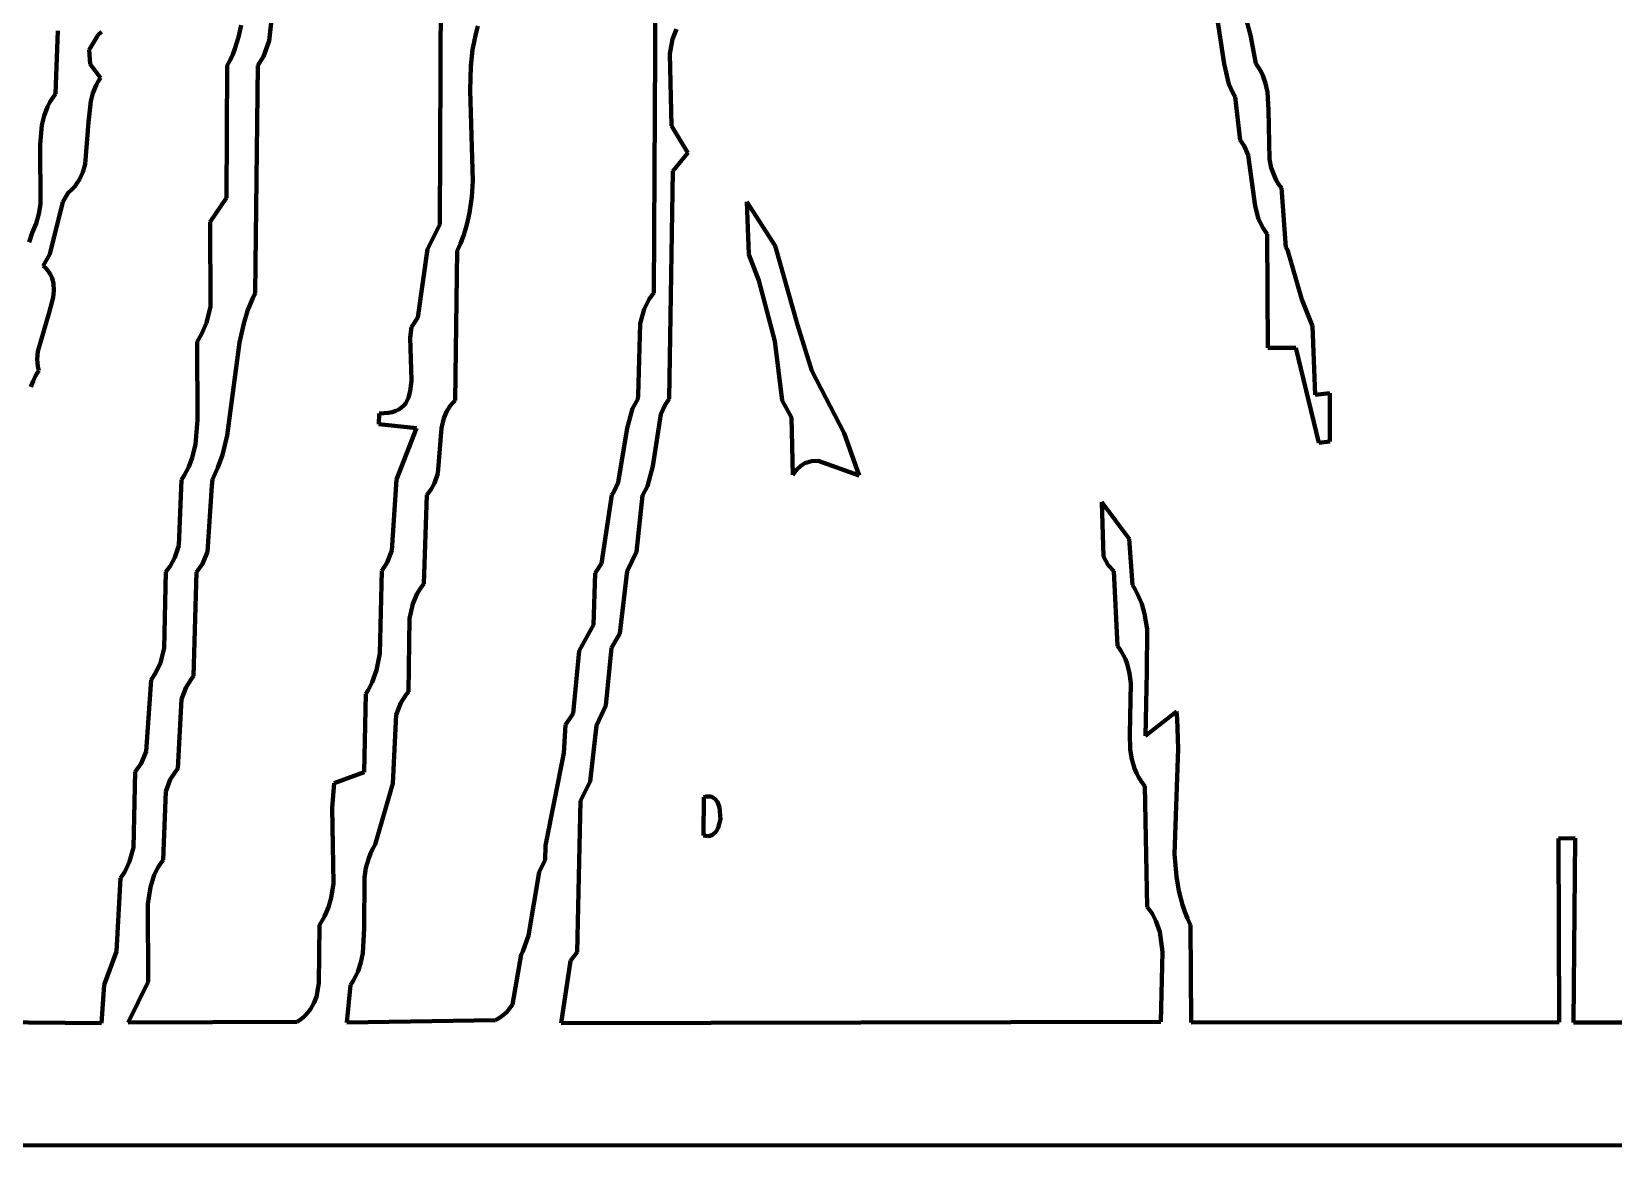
# Model space of a CAD drawing. Header units: millimetres. Extents: x 0 to 6.58, y 0 to 6.88.
# Drawn here: x 4.366 to 5.798, y 0 to 1.009 of the extents above; entities that cross this region are included whole.
import ezdxf

# ---------------------------------------------------------------- set-up
doc = ezdxf.new("R2010")
doc.units = ezdxf.units.MM
doc.layers.add('color#020202ff', color=7, linetype='CONTINUOUS', lineweight=100)
doc.layers.add('color#ffffffff', color=7, linetype='CONTINUOUS', lineweight=100)

msp = doc.modelspace()

# ---------------------------------------------------------------- linework, layer by layer
at = {"layer": 'color#020202ff'}
for p, q in [((4.9317, 1.1583), (4.9294, 0.7721)), ((4.581, 1.0004), (4.5877, 1.0612)), ((4.7367, 1.0691), (4.7356, 0.8342)), ((5.4697, 1.0055), (5.4546, 1.062)), ((5.4393, 1.0234), (5.4459, 0.9797)), ((4.3896, 1.0095), (4.3873, 0.9524)), ((4.418, 0.9923), (4.4261, 1.0057)), ((4.4261, 1.0057), (4.429, 1.0087)), ((4.5533, 1.0038), (4.55, 0.9933)), ((4.5555, 1.0146), (4.5533, 1.0038)), ((4.7665, 0.9995), (4.7681, 1.0067)), ((4.7681, 1.0067), (4.7701, 1.0138)), ((4.9463, 1.0018), (4.95, 1.011)), ((5.4747, 0.9798), (5.4697, 1.0055)), ((4.4188, 0.9793), (4.418, 0.9923)), ((4.55, 0.9933), (4.548, 0.9881)), ((4.5759, 0.9861), (4.581, 1.0004)), ((4.7636, 0.9776), (4.7652, 0.9922)), ((4.7652, 0.9922), (4.7665, 0.9995)), ((4.9439, 0.9887), (4.9463, 1.0018)), ((4.9454, 0.9235), (4.9439, 0.9887)), ((4.4283, 0.9668), (4.4188, 0.9793)), ((4.543, 0.978), (4.5422, 0.8583)), ((4.5456, 0.983), (4.543, 0.978)), ((4.548, 0.9881), (4.5456, 0.983)), ((4.5684, 0.772), (4.5708, 0.9782)), ((4.5708, 0.9782), (4.5759, 0.9861)), ((4.7629, 0.9554), (4.7636, 0.9776)), ((5.4459, 0.9797), (5.4501, 0.9612)), ((5.4771, 0.9763), (5.4747, 0.9798)), ((5.4792, 0.9728), (5.4771, 0.9763)), ((4.4213, 0.9531), (4.4242, 0.9601)), ((4.4242, 0.9601), (4.4261, 0.9635)), ((4.4261, 0.9635), (4.4283, 0.9668)), ((5.4501, 0.9612), (5.4541, 0.9526)), ((5.4809, 0.9691), (5.4792, 0.9728)), ((5.4835, 0.9617), (5.4809, 0.9691)), ((5.4851, 0.9539), (5.4835, 0.9617)), ((4.3846, 0.9486), (4.3822, 0.9447)), ((4.3873, 0.9524), (4.3846, 0.9486)), ((4.4173, 0.9267), (4.4193, 0.9458)), ((4.4193, 0.9458), (4.4213, 0.9531)), ((4.7654, 0.8736), (4.7629, 0.9554)), ((5.4541, 0.9526), (5.4559, 0.9498)), ((5.4559, 0.9498), (5.4605, 0.9105)), ((5.4862, 0.9379), (5.4851, 0.9539)), ((4.3772, 0.9325), (4.3752, 0.9241)), ((4.3802, 0.9407), (4.3772, 0.9325)), ((4.3822, 0.9447), (4.3802, 0.9407)), ((5.4869, 0.8931), (5.4862, 0.9379)), ((4.3752, 0.9241), (4.3736, 0.9066)), ((4.4143, 0.8887), (4.4173, 0.9267)), ((4.9602, 0.8991), (4.9454, 0.9235)), ((4.3736, 0.9066), (4.3737, 0.8524)), ((5.4605, 0.9105), (5.4641, 0.9052)), ((5.4641, 0.9052), (5.4678, 0.8968)), ((4.4122, 0.8816), (4.4143, 0.8887)), ((4.9466, 0.8825), (4.9602, 0.8991)), ((5.4678, 0.8968), (5.474, 0.8507)), ((5.4886, 0.8853), (5.4869, 0.8931)), ((4.4071, 0.8717), (4.4091, 0.8749)), ((4.4091, 0.8749), (4.4122, 0.8816)), ((4.9433, 0.6762), (4.9466, 0.8825)), ((5.4914, 0.8779), (5.4886, 0.8853)), ((5.4932, 0.8742), (5.4914, 0.8779)), ((5.4953, 0.8707), (5.4932, 0.8742)), ((4.394, 0.8545), (4.399, 0.8627)), ((4.399, 0.8627), (4.4021, 0.8656)), ((4.4021, 0.8656), (4.4048, 0.8686)), ((4.4048, 0.8686), (4.4071, 0.8717)), ((4.7644, 0.859), (4.7654, 0.8736)), ((5.4978, 0.8673), (5.4953, 0.8707)), ((5.5019, 0.8133), (5.4978, 0.8673)), ((4.3737, 0.8524), (4.3722, 0.8436)), ((4.3824, 0.8072), (4.394, 0.8545)), ((4.5422, 0.8583), (4.5274, 0.8366)), ((4.7624, 0.8447), (4.7644, 0.859)), ((5.0136, 0.8545), (5.0155, 0.8068)), ((5.0392, 0.8147), (5.0136, 0.8545)), ((5.474, 0.8507), (5.4771, 0.8389)), ((4.3698, 0.835), (4.3682, 0.8307)), ((4.3722, 0.8436), (4.3698, 0.835)), ((4.5274, 0.8366), (4.5278, 0.7598)), ((4.7356, 0.8342), (4.7243, 0.8116)), ((4.7591, 0.8306), (4.7609, 0.8376)), ((4.7609, 0.8376), (4.7624, 0.8447)), ((5.4771, 0.8389), (5.4812, 0.8306)), ((4.3663, 0.8266), (4.3637, 0.818)), ((4.3682, 0.8307), (4.3663, 0.8266)), ((4.7511, 0.8102), (4.7542, 0.8169)), ((4.7542, 0.8169), (4.7569, 0.8237)), ((4.7569, 0.8237), (4.7591, 0.8306)), ((5.4812, 0.8306), (5.485, 0.8254)), ((5.485, 0.8254), (5.4855, 0.7222)), ((4.3763, 0.7965), (4.3824, 0.8072)), ((4.7243, 0.8116), (4.7156, 0.7499)), ((4.7493, 0.6747), (4.7511, 0.8102)), ((5.0155, 0.8068), (5.0245, 0.7834)), ((5.0594, 0.7433), (5.0392, 0.8147)), ((5.5034, 0.8111), (5.5019, 0.8133)), ((5.5163, 0.7661), (5.5034, 0.8111)), ((4.3789, 0.7941), (4.3763, 0.7965)), ((4.3811, 0.7915), (4.3789, 0.7941)), ((4.3828, 0.7889), (4.3811, 0.7915)), ((4.3841, 0.7861), (4.3828, 0.7889)), ((4.3851, 0.7833), (4.3841, 0.7861)), ((4.3857, 0.7803), (4.3851, 0.7833)), ((4.3853, 0.7678), (4.386, 0.7742)), ((4.386, 0.7742), (4.3857, 0.7803)), ((5.0245, 0.7834), (5.039, 0.7285)), ((4.3817, 0.7543), (4.3853, 0.7678)), ((4.5278, 0.7598), (4.5243, 0.7451)), ((4.5614, 0.7558), (4.5658, 0.7667)), ((4.5658, 0.7667), (4.5684, 0.772)), ((4.9252, 0.7664), (4.9206, 0.7573)), ((4.9294, 0.7721), (4.9252, 0.7664)), ((5.526, 0.7419), (5.5163, 0.7661)), ((4.3713, 0.719), (4.3817, 0.7543)), ((4.5243, 0.7451), (4.5198, 0.7346)), ((4.5579, 0.7445), (4.5614, 0.7558)), ((4.7156, 0.7499), (4.7099, 0.7412)), ((4.9206, 0.7573), (4.917, 0.7444)), ((4.5198, 0.7346), (4.5157, 0.7279)), ((4.5541, 0.7271), (4.5579, 0.7445)), ((4.7099, 0.7412), (4.7087, 0.7318)), ((4.7087, 0.7318), (4.7099, 0.6927)), ((4.917, 0.7444), (4.9153, 0.6792)), ((5.0724, 0.7015), (5.0594, 0.7433)), ((5.5284, 0.6798), (5.526, 0.7419)), ((4.3708, 0.712), (4.3713, 0.719)), ((4.5157, 0.7279), (4.5159, 0.6569)), ((4.543, 0.6428), (4.5541, 0.7271)), ((5.039, 0.7285), (5.0457, 0.6746)), ((5.4855, 0.7222), (5.5109, 0.7222)), ((5.5109, 0.7222), (5.5316, 0.6363)), ((4.3714, 0.7053), (4.3708, 0.712)), ((4.3722, 0.7019), (4.3714, 0.7053)), ((4.3652, 0.687), (4.3671, 0.6921)), ((4.3671, 0.6921), (4.3694, 0.697)), ((4.3694, 0.697), (4.3722, 0.7019)), ((4.7099, 0.6927), (4.7088, 0.683)), ((5.1019, 0.645), (5.0724, 0.7015)), ((4.706, 0.6747), (4.7046, 0.6723)), ((4.7072, 0.6773), (4.706, 0.6747)), ((4.7088, 0.683), (4.7072, 0.6773)), ((4.7469, 0.6722), (4.7493, 0.6747)), ((4.9148, 0.6758), (4.9101, 0.6675)), ((4.9153, 0.6792), (4.9148, 0.6758)), ((4.9397, 0.6708), (4.9433, 0.6762)), ((5.0457, 0.6746), (5.0541, 0.6592)), ((5.5417, 0.6813), (5.5284, 0.6798)), ((5.5417, 0.6376), (5.5417, 0.6813)), ((4.6806, 0.663), (4.6804, 0.6532)), ((4.685, 0.6631), (4.6806, 0.663)), ((4.689, 0.6635), (4.685, 0.6631)), ((4.6925, 0.6642), (4.689, 0.6635)), ((4.6957, 0.6652), (4.6925, 0.6642)), ((4.6984, 0.6666), (4.6957, 0.6652)), ((4.7008, 0.6682), (4.6984, 0.6666)), ((4.7029, 0.6702), (4.7008, 0.6682)), ((4.7046, 0.6723), (4.7029, 0.6702)), ((4.7393, 0.6587), (4.7416, 0.6644)), ((4.7416, 0.6644), (4.7449, 0.6697)), ((4.7449, 0.6697), (4.7469, 0.6722)), ((4.9101, 0.6675), (4.9051, 0.6496)), ((4.9286, 0.6152), (4.9357, 0.6622)), ((4.9357, 0.6622), (4.9397, 0.6708)), ((5.0541, 0.6592), (5.0554, 0.6073)), ((4.5159, 0.6569), (4.5141, 0.6352)), ((4.6804, 0.6532), (4.7143, 0.6496)), ((4.7143, 0.6496), (4.6962, 0.603)), ((4.7337, 0.6086), (4.7372, 0.6497)), ((4.7372, 0.6497), (4.7393, 0.6587)), ((4.9051, 0.6496), (4.8972, 0.6004)), ((5.1153, 0.6067), (5.1019, 0.645)), ((4.5141, 0.6352), (4.5111, 0.6226)), ((4.5386, 0.6253), (4.543, 0.6428)), ((5.5316, 0.6363), (5.5417, 0.6376)), ((4.5111, 0.6226), (4.5081, 0.6146)), ((4.5346, 0.614), (4.5386, 0.6253)), ((5.0624, 0.6155), (5.0662, 0.6179)), ((5.0662, 0.6179), (5.0721, 0.6198)), ((5.0721, 0.6198), (5.0783, 0.6199)), ((5.0783, 0.6199), (5.1153, 0.6067)), ((4.5015, 0.6029), (4.4992, 0.5434)), ((4.504, 0.6067), (4.5015, 0.6029)), ((4.5081, 0.6146), (4.504, 0.6067)), ((4.5289, 0.5973), (4.5295, 0.6031)), ((4.5295, 0.6031), (4.5346, 0.614)), ((4.6962, 0.603), (4.6922, 0.5388)), ((4.7308, 0.5997), (4.7337, 0.6086)), ((4.9236, 0.597), (4.9286, 0.6152)), ((5.0554, 0.6073), (5.0571, 0.6098)), ((5.0571, 0.6098), (5.0588, 0.612)), ((5.0588, 0.612), (5.0624, 0.6155)), ((4.5252, 0.5375), (4.5289, 0.5973)), ((4.721, 0.5087), (4.7238, 0.589)), ((4.7238, 0.589), (4.7278, 0.5942)), ((4.7278, 0.5942), (4.7308, 0.5997)), ((4.8913, 0.5892), (4.8819, 0.5271)), ((4.8931, 0.5919), (4.8913, 0.5892)), ((4.8972, 0.6004), (4.8931, 0.5919)), ((4.9138, 0.5376), (4.919, 0.5885)), ((4.919, 0.5885), (4.9236, 0.597)), ((5.3599, 0.5492), (5.335, 0.5827)), ((5.335, 0.5827), (5.3366, 0.5333)), ((5.3628, 0.5077), (5.3599, 0.5492)), ((4.4956, 0.5323), (4.4912, 0.5245)), ((4.4992, 0.5434), (4.4956, 0.5323)), ((4.5205, 0.5266), (4.5252, 0.5375)), ((4.6922, 0.5388), (4.6879, 0.528)), ((4.9052, 0.52), (4.9138, 0.5376)), ((5.3366, 0.5333), (5.3409, 0.5254)), ((4.4873, 0.5196), (4.486, 0.4502)), ((4.4912, 0.5245), (4.4873, 0.5196)), ((4.5125, 0.4251), (4.515, 0.5191)), ((4.515, 0.5191), (4.5205, 0.5266)), ((4.6829, 0.5204), (4.6811, 0.4455)), ((4.6879, 0.528), (4.6829, 0.5204)), ((4.8762, 0.5183), (4.8747, 0.4714)), ((4.8819, 0.5271), (4.8762, 0.5183)), ((4.8986, 0.4635), (4.9052, 0.52)), ((5.3409, 0.5254), (5.346, 0.5201)), ((5.346, 0.5201), (5.3494, 0.4523)), ((4.715, 0.4998), (4.7188, 0.5058)), ((4.7188, 0.5058), (4.721, 0.5087)), ((5.3654, 0.5035), (5.3628, 0.5077)), ((5.3676, 0.4992), (5.3654, 0.5035)), ((4.708, 0.4772), (4.711, 0.4904)), ((4.711, 0.4904), (4.715, 0.4998)), ((5.3713, 0.4905), (5.3676, 0.4992)), ((5.3739, 0.4815), (5.3713, 0.4905)), ((4.7071, 0.4109), (4.708, 0.4772)), ((5.3761, 0.4676), (5.3739, 0.4815)), ((4.8747, 0.4714), (4.8617, 0.4479)), ((4.891, 0.4505), (4.8986, 0.4635)), ((5.376, 0.429), (5.3761, 0.4676)), ((4.486, 0.4502), (4.4825, 0.4371)), ((4.6811, 0.4455), (4.6782, 0.4303)), ((4.8617, 0.4479), (4.8563, 0.3912)), ((4.8858, 0.3985), (4.891, 0.4505)), ((5.3494, 0.4523), (5.3521, 0.4484)), ((5.3521, 0.4484), (5.3545, 0.4444)), ((5.3545, 0.4444), (5.3565, 0.4403)), ((4.4825, 0.4371), (4.4781, 0.4277)), ((4.6782, 0.4303), (4.6743, 0.4194)), ((5.3565, 0.4403), (5.3581, 0.4361)), ((5.3581, 0.4361), (5.3603, 0.4275)), ((4.4742, 0.4217), (4.4696, 0.3566)), ((4.4781, 0.4277), (4.4742, 0.4217)), ((4.5057, 0.4149), (4.5105, 0.4226)), ((4.5105, 0.4226), (4.5125, 0.4251)), ((4.6743, 0.4194), (4.6706, 0.4124)), ((5.3603, 0.4275), (5.3615, 0.4185)), ((5.3615, 0.4185), (5.3604, 0.3723)), ((5.3747, 0.371), (5.376, 0.429)), ((4.4983, 0.3414), (4.5015, 0.404)), ((4.5015, 0.404), (4.5057, 0.4149)), ((4.6684, 0.409), (4.6669, 0.3379)), ((4.6706, 0.4124), (4.6684, 0.409)), ((4.7002, 0.4008), (4.7051, 0.4085)), ((4.7051, 0.4085), (4.7071, 0.4109)), ((4.6931, 0.3277), (4.696, 0.39)), ((4.696, 0.39), (4.7002, 0.4008)), ((4.8563, 0.3912), (4.8495, 0.3809)), ((4.8773, 0.3804), (4.8858, 0.3985)), ((5.4028, 0.3929), (5.3747, 0.371)), ((5.4035, 0.3863), (5.4028, 0.3929)), ((4.8495, 0.3809), (4.848, 0.3552)), ((4.8717, 0.3295), (4.8773, 0.3804)), ((5.4043, 0.3594), (5.4035, 0.3863)), ((5.3604, 0.3723), (5.3609, 0.3586)), ((5.3609, 0.3586), (5.3623, 0.3498)), ((5.401, 0.2636), (5.4043, 0.3594)), ((4.4649, 0.3458), (4.4595, 0.3382)), ((4.4696, 0.3566), (4.4649, 0.3458)), ((4.848, 0.3552), (4.8313, 0.2716)), ((5.3623, 0.3498), (5.3634, 0.3455)), ((5.3634, 0.3455), (5.3647, 0.3413)), ((4.4595, 0.3382), (4.458, 0.2699)), ((4.4874, 0.3205), (4.4914, 0.3313)), ((4.4914, 0.3313), (4.4963, 0.3389)), ((4.4963, 0.3389), (4.4983, 0.3414)), ((4.6669, 0.3379), (4.6399, 0.3282)), ((5.3647, 0.3413), (5.3665, 0.3372)), ((5.3665, 0.3372), (5.3686, 0.3332)), ((5.3686, 0.3332), (5.3711, 0.3292)), ((4.4849, 0.2585), (4.4874, 0.3205)), ((4.6399, 0.3282), (4.6381, 0.3058)), ((4.6771, 0.2725), (4.6931, 0.3277)), ((4.8628, 0.312), (4.8717, 0.3295)), ((4.9747, 0.3153), (4.9745, 0.2806)), ((4.9767, 0.3159), (4.9747, 0.3153)), ((4.9786, 0.3161), (4.9767, 0.3159)), ((4.9804, 0.316), (4.9786, 0.3161)), ((4.982, 0.3156), (4.9804, 0.316)), ((4.9847, 0.3139), (4.982, 0.3156)), ((5.3711, 0.3292), (5.374, 0.3254)), ((5.374, 0.3254), (5.3762, 0.2161)), ((4.6381, 0.3058), (4.6393, 0.2373)), ((4.8598, 0.1749), (4.8628, 0.312)), ((4.9869, 0.3112), (4.9847, 0.3139)), ((4.989, 0.3059), (4.9869, 0.3112)), ((4.9897, 0.2955), (4.989, 0.3059)), ((4.9857, 0.2843), (4.9876, 0.2875)), ((4.9876, 0.2875), (4.9897, 0.2955)), ((4.6747, 0.2684), (4.6771, 0.2725)), ((4.9745, 0.2806), (4.9765, 0.2802)), ((4.9765, 0.2802), (4.9784, 0.2801)), ((4.9784, 0.2801), (4.9802, 0.2804)), ((4.9802, 0.2804), (4.9818, 0.281)), ((4.9818, 0.281), (4.9832, 0.2819)), ((4.9832, 0.2819), (4.9857, 0.2843)), ((5.7638, 0.2783), (5.7487, 0.278)), ((5.7487, 0.278), (5.7493, 0.1116)), ((5.7624, 0.1113), (5.7638, 0.2783)), ((4.458, 0.2699), (4.4546, 0.257)), ((4.4804, 0.2519), (4.4849, 0.2585)), ((4.6686, 0.2514), (4.6711, 0.2601)), ((4.6711, 0.2601), (4.6728, 0.2643)), ((4.6728, 0.2643), (4.6747, 0.2684)), ((4.831, 0.2587), (4.8254, 0.2475)), ((4.8313, 0.2716), (4.831, 0.2587)), ((5.4027, 0.2436), (5.401, 0.2636)), ((4.4502, 0.2478), (4.4462, 0.242)), ((4.4546, 0.257), (4.4502, 0.2478)), ((4.4734, 0.234), (4.4769, 0.2449)), ((4.4769, 0.2449), (4.4804, 0.2519)), ((4.6672, 0.2426), (4.6686, 0.2514)), ((4.8254, 0.2475), (4.8158, 0.1901)), ((5.4049, 0.2306), (5.4027, 0.2436)), ((4.4462, 0.242), (4.4426, 0.1756)), ((4.4711, 0.2189), (4.4734, 0.234)), ((4.6393, 0.2373), (4.6371, 0.2242)), ((4.6671, 0.1967), (4.6672, 0.2426)), ((5.4082, 0.2179), (5.4049, 0.2306)), ((4.4715, 0.1481), (4.4711, 0.2189)), ((4.6346, 0.2157), (4.6311, 0.2074)), ((4.6371, 0.2242), (4.6346, 0.2157)), ((5.3762, 0.2161), (5.3806, 0.2099)), ((5.4104, 0.2116), (5.4082, 0.2179)), ((4.6311, 0.2074), (4.6266, 0.1994)), ((5.3806, 0.2099), (5.3841, 0.2034)), ((5.3841, 0.2034), (5.3876, 0.1933)), ((5.4128, 0.2055), (5.4104, 0.2116)), ((5.4156, 0.1994), (5.4128, 0.2055)), ((4.6266, 0.1994), (4.626, 0.1468)), ((4.6658, 0.1742), (4.6671, 0.1967)), ((4.8158, 0.1901), (4.8108, 0.1756)), ((5.3876, 0.1933), (5.3901, 0.1753)), ((5.4161, 0.1112), (5.4156, 0.1994)), ((4.4426, 0.1756), (4.4314, 0.1455)), ((4.664, 0.1655), (4.6658, 0.1742)), ((4.8093, 0.1728), (4.8013, 0.1277)), ((4.8108, 0.1756), (4.8093, 0.1728)), ((4.854, 0.1672), (4.8598, 0.1749)), ((5.3901, 0.1753), (5.3886, 0.112)), ((4.6612, 0.1571), (4.664, 0.1655)), ((4.8453, 0.1107), (4.854, 0.1672)), ((4.4314, 0.1455), (4.429, 0.1108)), ((4.4533, 0.1114), (4.4715, 0.1481)), ((4.626, 0.1468), (4.6237, 0.1344)), ((4.6512, 0.1114), (4.6545, 0.1452)), ((4.6545, 0.1452), (4.6571, 0.1491)), ((4.6571, 0.1491), (4.6593, 0.153)), ((4.6593, 0.153), (4.6612, 0.1571)), ((4.6237, 0.1344), (4.6215, 0.1287)), ((4.612, 0.1161), (4.6092, 0.1139)), ((4.6144, 0.1184), (4.612, 0.1161)), ((4.6185, 0.1233), (4.6144, 0.1184)), ((4.6215, 0.1287), (4.6185, 0.1233)), ((4.7906, 0.116), (4.7861, 0.1135)), ((4.7961, 0.1205), (4.7906, 0.116)), ((4.8013, 0.1277), (4.7961, 0.1205)), ((4.429, 0.1108), (4.2923, 0.1117)), ((4.6062, 0.1119), (4.4533, 0.1114)), ((4.6092, 0.1139), (4.6062, 0.1119)), ((4.7861, 0.1135), (4.6512, 0.1114)), ((5.3886, 0.112), (4.8453, 0.1107)), ((5.7493, 0.1116), (5.4161, 0.1112)), ((6.0028, 0.1108), (5.7624, 0.1113))]:
    msp.add_line(p, q, dxfattribs=at)
at = {"layer": 'color#ffffffff'}
for p, q in [((4.9294, 0.7721), (4.9317, 1.1583)), ((4.5877, 1.0612), (4.581, 1.0004)), ((4.7356, 0.8342), (4.7367, 1.0691)), ((5.4546, 1.062), (5.4697, 1.0055)), ((5.4459, 0.9797), (5.4393, 1.0234)), ((4.3873, 0.9524), (4.3896, 1.0095)), ((4.4261, 1.0057), (4.418, 0.9923)), ((4.429, 1.0087), (4.4261, 1.0057)), ((4.55, 0.9933), (4.5533, 1.0038)), ((4.5533, 1.0038), (4.5555, 1.0146)), ((4.7681, 1.0067), (4.7665, 0.9995)), ((4.7701, 1.0138), (4.7681, 1.0067)), ((4.95, 1.011), (4.9463, 1.0018)), ((5.4697, 1.0055), (5.4747, 0.9798)), ((4.418, 0.9923), (4.4188, 0.9793)), ((4.548, 0.9881), (4.55, 0.9933)), ((4.581, 1.0004), (4.5759, 0.9861)), ((4.7652, 0.9922), (4.7636, 0.9776)), ((4.7665, 0.9995), (4.7652, 0.9922)), ((4.9463, 1.0018), (4.9439, 0.9887)), ((4.9439, 0.9887), (4.9454, 0.9235)), ((4.4188, 0.9793), (4.4283, 0.9668)), ((4.5422, 0.8583), (4.543, 0.978)), ((4.543, 0.978), (4.5456, 0.983)), ((4.5456, 0.983), (4.548, 0.9881)), ((4.5708, 0.9782), (4.5684, 0.772)), ((4.5759, 0.9861), (4.5708, 0.9782)), ((4.7636, 0.9776), (4.7629, 0.9554)), ((5.4501, 0.9612), (5.4459, 0.9797)), ((5.4747, 0.9798), (5.4771, 0.9763)), ((5.4771, 0.9763), (5.4792, 0.9728)), ((4.4242, 0.9601), (4.4213, 0.9531)), ((4.4261, 0.9635), (4.4242, 0.9601)), ((4.4283, 0.9668), (4.4261, 0.9635)), ((5.4541, 0.9526), (5.4501, 0.9612)), ((5.4792, 0.9728), (5.4809, 0.9691)), ((5.4809, 0.9691), (5.4835, 0.9617)), ((5.4835, 0.9617), (5.4851, 0.9539)), ((4.3822, 0.9447), (4.3846, 0.9486)), ((4.3846, 0.9486), (4.3873, 0.9524)), ((4.4193, 0.9458), (4.4173, 0.9267)), ((4.4213, 0.9531), (4.4193, 0.9458)), ((4.7629, 0.9554), (4.7654, 0.8736)), ((5.4559, 0.9498), (5.4541, 0.9526)), ((5.4605, 0.9105), (5.4559, 0.9498)), ((5.4851, 0.9539), (5.4862, 0.9379)), ((4.3752, 0.9241), (4.3772, 0.9325)), ((4.3772, 0.9325), (4.3802, 0.9407)), ((4.3802, 0.9407), (4.3822, 0.9447)), ((5.4862, 0.9379), (5.4869, 0.8931)), ((4.3736, 0.9066), (4.3752, 0.9241)), ((4.4173, 0.9267), (4.4143, 0.8887)), ((4.9454, 0.9235), (4.9602, 0.8991)), ((4.3737, 0.8524), (4.3736, 0.9066)), ((5.4641, 0.9052), (5.4605, 0.9105)), ((5.4678, 0.8968), (5.4641, 0.9052)), ((4.4143, 0.8887), (4.4122, 0.8816)), ((4.9602, 0.8991), (4.9466, 0.8825)), ((5.474, 0.8507), (5.4678, 0.8968)), ((5.4869, 0.8931), (5.4886, 0.8853)), ((4.4091, 0.8749), (4.4071, 0.8717)), ((4.4122, 0.8816), (4.4091, 0.8749)), ((4.9466, 0.8825), (4.9433, 0.6762)), ((5.4886, 0.8853), (5.4914, 0.8779)), ((5.4914, 0.8779), (5.4932, 0.8742)), ((5.4932, 0.8742), (5.4953, 0.8707)), ((4.399, 0.8627), (4.394, 0.8545)), ((4.4021, 0.8656), (4.399, 0.8627)), ((4.4048, 0.8686), (4.4021, 0.8656)), ((4.4071, 0.8717), (4.4048, 0.8686)), ((4.7654, 0.8736), (4.7644, 0.859)), ((5.4953, 0.8707), (5.4978, 0.8673)), ((5.4978, 0.8673), (5.5019, 0.8133)), ((4.3722, 0.8436), (4.3737, 0.8524)), ((4.394, 0.8545), (4.3824, 0.8072)), ((4.5274, 0.8366), (4.5422, 0.8583)), ((4.7644, 0.859), (4.7624, 0.8447)), ((5.0136, 0.8545), (5.0392, 0.8147)), ((5.0155, 0.8068), (5.0136, 0.8545)), ((5.4771, 0.8389), (5.474, 0.8507)), ((4.3682, 0.8307), (4.3698, 0.835)), ((4.3698, 0.835), (4.3722, 0.8436)), ((4.5278, 0.7598), (4.5274, 0.8366)), ((4.7243, 0.8116), (4.7356, 0.8342)), ((4.7609, 0.8376), (4.7591, 0.8306)), ((4.7624, 0.8447), (4.7609, 0.8376)), ((5.4812, 0.8306), (5.4771, 0.8389)), ((4.3637, 0.818), (4.3663, 0.8266)), ((4.3663, 0.8266), (4.3682, 0.8307)), ((4.7542, 0.8169), (4.7511, 0.8102)), ((4.7569, 0.8237), (4.7542, 0.8169)), ((4.7591, 0.8306), (4.7569, 0.8237)), ((5.485, 0.8254), (5.4812, 0.8306)), ((5.4855, 0.7222), (5.485, 0.8254)), ((4.3824, 0.8072), (4.3763, 0.7965)), ((4.7156, 0.7499), (4.7243, 0.8116)), ((4.7511, 0.8102), (4.7493, 0.6747)), ((5.0245, 0.7834), (5.0155, 0.8068)), ((5.0392, 0.8147), (5.0594, 0.7433)), ((5.5019, 0.8133), (5.5034, 0.8111)), ((5.5034, 0.8111), (5.5163, 0.7661)), ((4.3763, 0.7965), (4.3789, 0.7941)), ((4.3789, 0.7941), (4.3811, 0.7915)), ((4.3811, 0.7915), (4.3828, 0.7889)), ((4.3828, 0.7889), (4.3841, 0.7861)), ((4.3841, 0.7861), (4.3851, 0.7833)), ((4.3851, 0.7833), (4.3857, 0.7803)), ((4.386, 0.7742), (4.3853, 0.7678)), ((4.3857, 0.7803), (4.386, 0.7742)), ((5.039, 0.7285), (5.0245, 0.7834)), ((4.3853, 0.7678), (4.3817, 0.7543)), ((4.5243, 0.7451), (4.5278, 0.7598)), ((4.5658, 0.7667), (4.5614, 0.7558)), ((4.5684, 0.772), (4.5658, 0.7667)), ((4.9206, 0.7573), (4.9252, 0.7664)), ((4.9252, 0.7664), (4.9294, 0.7721)), ((5.5163, 0.7661), (5.526, 0.7419)), ((4.3817, 0.7543), (4.3713, 0.719)), ((4.5198, 0.7346), (4.5243, 0.7451)), ((4.5614, 0.7558), (4.5579, 0.7445)), ((4.7099, 0.7412), (4.7156, 0.7499)), ((4.917, 0.7444), (4.9206, 0.7573)), ((4.5157, 0.7279), (4.5198, 0.7346)), ((4.5579, 0.7445), (4.5541, 0.7271)), ((4.7087, 0.7318), (4.7099, 0.7412)), ((4.7099, 0.6927), (4.7087, 0.7318)), ((4.9153, 0.6792), (4.917, 0.7444)), ((5.0594, 0.7433), (5.0724, 0.7015)), ((5.526, 0.7419), (5.5284, 0.6798)), ((4.3713, 0.719), (4.3708, 0.712)), ((4.5159, 0.6569), (4.5157, 0.7279)), ((4.5541, 0.7271), (4.543, 0.6428)), ((5.0457, 0.6746), (5.039, 0.7285)), ((5.5109, 0.7222), (5.4855, 0.7222)), ((5.5316, 0.6363), (5.5109, 0.7222)), ((4.3708, 0.712), (4.3714, 0.7053)), ((4.3714, 0.7053), (4.3722, 0.7019)), ((4.3671, 0.6921), (4.3652, 0.687)), ((4.3694, 0.697), (4.3671, 0.6921)), ((4.3722, 0.7019), (4.3694, 0.697)), ((4.7088, 0.683), (4.7099, 0.6927)), ((5.0724, 0.7015), (5.1019, 0.645)), ((4.7046, 0.6723), (4.706, 0.6747)), ((4.706, 0.6747), (4.7072, 0.6773)), ((4.7072, 0.6773), (4.7088, 0.683)), ((4.7493, 0.6747), (4.7469, 0.6722)), ((4.9101, 0.6675), (4.9148, 0.6758)), ((4.9148, 0.6758), (4.9153, 0.6792)), ((4.9433, 0.6762), (4.9397, 0.6708)), ((5.0541, 0.6592), (5.0457, 0.6746)), ((5.5284, 0.6798), (5.5417, 0.6813)), ((5.5417, 0.6813), (5.5417, 0.6376)), ((4.6804, 0.6532), (4.6806, 0.663)), ((4.6806, 0.663), (4.685, 0.6631)), ((4.685, 0.6631), (4.689, 0.6635)), ((4.689, 0.6635), (4.6925, 0.6642)), ((4.6925, 0.6642), (4.6957, 0.6652)), ((4.6957, 0.6652), (4.6984, 0.6666)), ((4.6984, 0.6666), (4.7008, 0.6682)), ((4.7008, 0.6682), (4.7029, 0.6702)), ((4.7029, 0.6702), (4.7046, 0.6723)), ((4.7416, 0.6644), (4.7393, 0.6587)), ((4.7449, 0.6697), (4.7416, 0.6644)), ((4.7469, 0.6722), (4.7449, 0.6697)), ((4.9051, 0.6496), (4.9101, 0.6675)), ((4.9357, 0.6622), (4.9286, 0.6152)), ((4.9397, 0.6708), (4.9357, 0.6622)), ((5.0554, 0.6073), (5.0541, 0.6592)), ((4.5141, 0.6352), (4.5159, 0.6569)), ((4.7143, 0.6496), (4.6804, 0.6532)), ((4.6962, 0.603), (4.7143, 0.6496)), ((4.7372, 0.6497), (4.7337, 0.6086)), ((4.7393, 0.6587), (4.7372, 0.6497)), ((4.8972, 0.6004), (4.9051, 0.6496)), ((5.1019, 0.645), (5.1153, 0.6067)), ((4.5111, 0.6226), (4.5141, 0.6352)), ((4.543, 0.6428), (4.5386, 0.6253)), ((5.5417, 0.6376), (5.5316, 0.6363)), ((4.5081, 0.6146), (4.5111, 0.6226)), ((4.5386, 0.6253), (4.5346, 0.614)), ((5.0662, 0.6179), (5.0624, 0.6155)), ((5.0721, 0.6198), (5.0662, 0.6179)), ((5.0783, 0.6199), (5.0721, 0.6198)), ((5.1153, 0.6067), (5.0783, 0.6199)), ((4.4992, 0.5434), (4.5015, 0.6029)), ((4.5015, 0.6029), (4.504, 0.6067)), ((4.504, 0.6067), (4.5081, 0.6146)), ((4.5295, 0.6031), (4.5289, 0.5973)), ((4.5346, 0.614), (4.5295, 0.6031)), ((4.6922, 0.5388), (4.6962, 0.603)), ((4.7337, 0.6086), (4.7308, 0.5997)), ((4.9286, 0.6152), (4.9236, 0.597)), ((5.0571, 0.6098), (5.0554, 0.6073)), ((5.0588, 0.612), (5.0571, 0.6098)), ((5.0624, 0.6155), (5.0588, 0.612)), ((4.5289, 0.5973), (4.5252, 0.5375)), ((4.7238, 0.589), (4.721, 0.5087)), ((4.7278, 0.5942), (4.7238, 0.589)), ((4.7308, 0.5997), (4.7278, 0.5942)), ((4.8819, 0.5271), (4.8913, 0.5892)), ((4.8913, 0.5892), (4.8931, 0.5919)), ((4.8931, 0.5919), (4.8972, 0.6004)), ((4.919, 0.5885), (4.9138, 0.5376)), ((4.9236, 0.597), (4.919, 0.5885)), ((5.3366, 0.5333), (5.335, 0.5827)), ((5.335, 0.5827), (5.3599, 0.5492)), ((5.3599, 0.5492), (5.3628, 0.5077)), ((4.4912, 0.5245), (4.4956, 0.5323)), ((4.4956, 0.5323), (4.4992, 0.5434)), ((4.5252, 0.5375), (4.5205, 0.5266)), ((4.6879, 0.528), (4.6922, 0.5388)), ((4.9138, 0.5376), (4.9052, 0.52)), ((5.3409, 0.5254), (5.3366, 0.5333)), ((4.486, 0.4502), (4.4873, 0.5196)), ((4.4873, 0.5196), (4.4912, 0.5245)), ((4.515, 0.5191), (4.5125, 0.4251)), ((4.5205, 0.5266), (4.515, 0.5191)), ((4.6811, 0.4455), (4.6829, 0.5204)), ((4.6829, 0.5204), (4.6879, 0.528)), ((4.8747, 0.4714), (4.8762, 0.5183)), ((4.8762, 0.5183), (4.8819, 0.5271)), ((4.9052, 0.52), (4.8986, 0.4635)), ((5.346, 0.5201), (5.3409, 0.5254)), ((5.3494, 0.4523), (5.346, 0.5201)), ((4.7188, 0.5058), (4.715, 0.4998)), ((4.721, 0.5087), (4.7188, 0.5058)), ((5.3628, 0.5077), (5.3654, 0.5035)), ((5.3654, 0.5035), (5.3676, 0.4992)), ((4.711, 0.4904), (4.708, 0.4772)), ((4.715, 0.4998), (4.711, 0.4904)), ((5.3676, 0.4992), (5.3713, 0.4905)), ((5.3713, 0.4905), (5.3739, 0.4815)), ((4.708, 0.4772), (4.7071, 0.4109)), ((5.3739, 0.4815), (5.3761, 0.4676)), ((4.8617, 0.4479), (4.8747, 0.4714)), ((4.8986, 0.4635), (4.891, 0.4505)), ((5.3761, 0.4676), (5.376, 0.429)), ((4.4825, 0.4371), (4.486, 0.4502)), ((4.6782, 0.4303), (4.6811, 0.4455)), ((4.8563, 0.3912), (4.8617, 0.4479)), ((4.891, 0.4505), (4.8858, 0.3985)), ((5.3521, 0.4484), (5.3494, 0.4523)), ((5.3545, 0.4444), (5.3521, 0.4484)), ((5.3565, 0.4403), (5.3545, 0.4444)), ((4.4781, 0.4277), (4.4825, 0.4371)), ((4.6743, 0.4194), (4.6782, 0.4303)), ((5.3581, 0.4361), (5.3565, 0.4403)), ((5.3603, 0.4275), (5.3581, 0.4361)), ((4.4696, 0.3566), (4.4742, 0.4217)), ((4.4742, 0.4217), (4.4781, 0.4277)), ((4.5105, 0.4226), (4.5057, 0.4149)), ((4.5125, 0.4251), (4.5105, 0.4226)), ((4.6706, 0.4124), (4.6743, 0.4194)), ((5.3615, 0.4185), (5.3603, 0.4275)), ((5.3604, 0.3723), (5.3615, 0.4185)), ((5.376, 0.429), (5.3747, 0.371)), ((4.5015, 0.404), (4.4983, 0.3414)), ((4.5057, 0.4149), (4.5015, 0.404)), ((4.6669, 0.3379), (4.6684, 0.409)), ((4.6684, 0.409), (4.6706, 0.4124)), ((4.7051, 0.4085), (4.7002, 0.4008)), ((4.7071, 0.4109), (4.7051, 0.4085)), ((4.696, 0.39), (4.6931, 0.3277)), ((4.7002, 0.4008), (4.696, 0.39)), ((4.8495, 0.3809), (4.8563, 0.3912)), ((4.8858, 0.3985), (4.8773, 0.3804)), ((5.3747, 0.371), (5.4028, 0.3929)), ((5.4028, 0.3929), (5.4035, 0.3863)), ((4.848, 0.3552), (4.8495, 0.3809)), ((4.8773, 0.3804), (4.8717, 0.3295)), ((5.4035, 0.3863), (5.4043, 0.3594)), ((5.3609, 0.3586), (5.3604, 0.3723)), ((5.3623, 0.3498), (5.3609, 0.3586)), ((5.4043, 0.3594), (5.401, 0.2636)), ((4.4595, 0.3382), (4.4649, 0.3458)), ((4.4649, 0.3458), (4.4696, 0.3566)), ((4.8313, 0.2716), (4.848, 0.3552)), ((5.3634, 0.3455), (5.3623, 0.3498)), ((5.3647, 0.3413), (5.3634, 0.3455)), ((4.458, 0.2699), (4.4595, 0.3382)), ((4.4914, 0.3313), (4.4874, 0.3205)), ((4.4963, 0.3389), (4.4914, 0.3313)), ((4.4983, 0.3414), (4.4963, 0.3389)), ((4.6399, 0.3282), (4.6669, 0.3379)), ((5.3665, 0.3372), (5.3647, 0.3413)), ((5.3686, 0.3332), (5.3665, 0.3372)), ((5.3711, 0.3292), (5.3686, 0.3332)), ((4.4874, 0.3205), (4.4849, 0.2585)), ((4.6381, 0.3058), (4.6399, 0.3282)), ((4.6931, 0.3277), (4.6771, 0.2725)), ((4.8717, 0.3295), (4.8628, 0.312)), ((4.9745, 0.2806), (4.9747, 0.3153)), ((4.9747, 0.3153), (4.9767, 0.3159)), ((4.9767, 0.3159), (4.9786, 0.3161)), ((4.9786, 0.3161), (4.9804, 0.316)), ((4.9804, 0.316), (4.982, 0.3156)), ((4.982, 0.3156), (4.9847, 0.3139)), ((5.374, 0.3254), (5.3711, 0.3292)), ((5.3762, 0.2161), (5.374, 0.3254)), ((4.6393, 0.2373), (4.6381, 0.3058)), ((4.8628, 0.312), (4.8598, 0.1749)), ((4.9847, 0.3139), (4.9869, 0.3112)), ((4.9869, 0.3112), (4.989, 0.3059)), ((4.989, 0.3059), (4.9897, 0.2955)), ((4.9876, 0.2875), (4.9857, 0.2843)), ((4.9897, 0.2955), (4.9876, 0.2875)), ((4.6771, 0.2725), (4.6747, 0.2684)), ((4.9765, 0.2802), (4.9745, 0.2806)), ((4.9784, 0.2801), (4.9765, 0.2802)), ((4.9802, 0.2804), (4.9784, 0.2801)), ((4.9818, 0.281), (4.9802, 0.2804)), ((4.9832, 0.2819), (4.9818, 0.281)), ((4.9857, 0.2843), (4.9832, 0.2819)), ((5.7487, 0.278), (5.7638, 0.2783)), ((5.7493, 0.1116), (5.7487, 0.278)), ((5.7638, 0.2783), (5.7624, 0.1113)), ((4.4546, 0.257), (4.458, 0.2699)), ((4.4849, 0.2585), (4.4804, 0.2519)), ((4.6711, 0.2601), (4.6686, 0.2514)), ((4.6728, 0.2643), (4.6711, 0.2601)), ((4.6747, 0.2684), (4.6728, 0.2643)), ((4.8254, 0.2475), (4.831, 0.2587)), ((4.831, 0.2587), (4.8313, 0.2716)), ((5.401, 0.2636), (5.4027, 0.2436)), ((4.4462, 0.242), (4.4502, 0.2478)), ((4.4502, 0.2478), (4.4546, 0.257)), ((4.4769, 0.2449), (4.4734, 0.234)), ((4.4804, 0.2519), (4.4769, 0.2449)), ((4.6686, 0.2514), (4.6672, 0.2426)), ((4.8158, 0.1901), (4.8254, 0.2475)), ((5.4027, 0.2436), (5.4049, 0.2306)), ((4.4426, 0.1756), (4.4462, 0.242)), ((4.4734, 0.234), (4.4711, 0.2189)), ((4.6371, 0.2242), (4.6393, 0.2373)), ((4.6672, 0.2426), (4.6671, 0.1967)), ((5.4049, 0.2306), (5.4082, 0.2179)), ((4.4711, 0.2189), (4.4715, 0.1481)), ((4.6311, 0.2074), (4.6346, 0.2157)), ((4.6346, 0.2157), (4.6371, 0.2242)), ((5.3806, 0.2099), (5.3762, 0.2161)), ((5.4082, 0.2179), (5.4104, 0.2116)), ((4.6266, 0.1994), (4.6311, 0.2074)), ((5.3841, 0.2034), (5.3806, 0.2099)), ((5.3876, 0.1933), (5.3841, 0.2034)), ((5.4104, 0.2116), (5.4128, 0.2055)), ((5.4128, 0.2055), (5.4156, 0.1994)), ((4.626, 0.1468), (4.6266, 0.1994)), ((4.6671, 0.1967), (4.6658, 0.1742)), ((4.8108, 0.1756), (4.8158, 0.1901)), ((5.3901, 0.1753), (5.3876, 0.1933)), ((5.4156, 0.1994), (5.4161, 0.1112)), ((4.4314, 0.1455), (4.4426, 0.1756)), ((4.6658, 0.1742), (4.664, 0.1655)), ((4.8013, 0.1277), (4.8093, 0.1728)), ((4.8093, 0.1728), (4.8108, 0.1756)), ((4.8598, 0.1749), (4.854, 0.1672)), ((5.3886, 0.112), (5.3901, 0.1753)), ((4.664, 0.1655), (4.6612, 0.1571)), ((4.854, 0.1672), (4.8453, 0.1107)), ((4.429, 0.1108), (4.4314, 0.1455)), ((4.4715, 0.1481), (4.4533, 0.1114)), ((4.6237, 0.1344), (4.626, 0.1468)), ((4.6545, 0.1452), (4.6512, 0.1114)), ((4.6571, 0.1491), (4.6545, 0.1452)), ((4.6593, 0.153), (4.6571, 0.1491)), ((4.6612, 0.1571), (4.6593, 0.153)), ((4.6215, 0.1287), (4.6237, 0.1344)), ((4.6092, 0.1139), (4.612, 0.1161)), ((4.612, 0.1161), (4.6144, 0.1184)), ((4.6144, 0.1184), (4.6185, 0.1233)), ((4.6185, 0.1233), (4.6215, 0.1287)), ((4.7861, 0.1135), (4.7906, 0.116)), ((4.7906, 0.116), (4.7961, 0.1205)), ((4.7961, 0.1205), (4.8013, 0.1277)), ((4.2923, 0.1117), (4.429, 0.1108)), ((4.4533, 0.1114), (4.6062, 0.1119)), ((4.6062, 0.1119), (4.6092, 0.1139)), ((4.6512, 0.1114), (4.7861, 0.1135)), ((4.8453, 0.1107), (5.3886, 0.112)), ((5.4161, 0.1112), (5.7493, 0.1116)), ((5.7624, 0.1113), (6.0028, 0.1108)), ((6.5833, 0), (0, 0))]:
    msp.add_line(p, q, dxfattribs=at)

doc.saveas('drawing.dxf')
